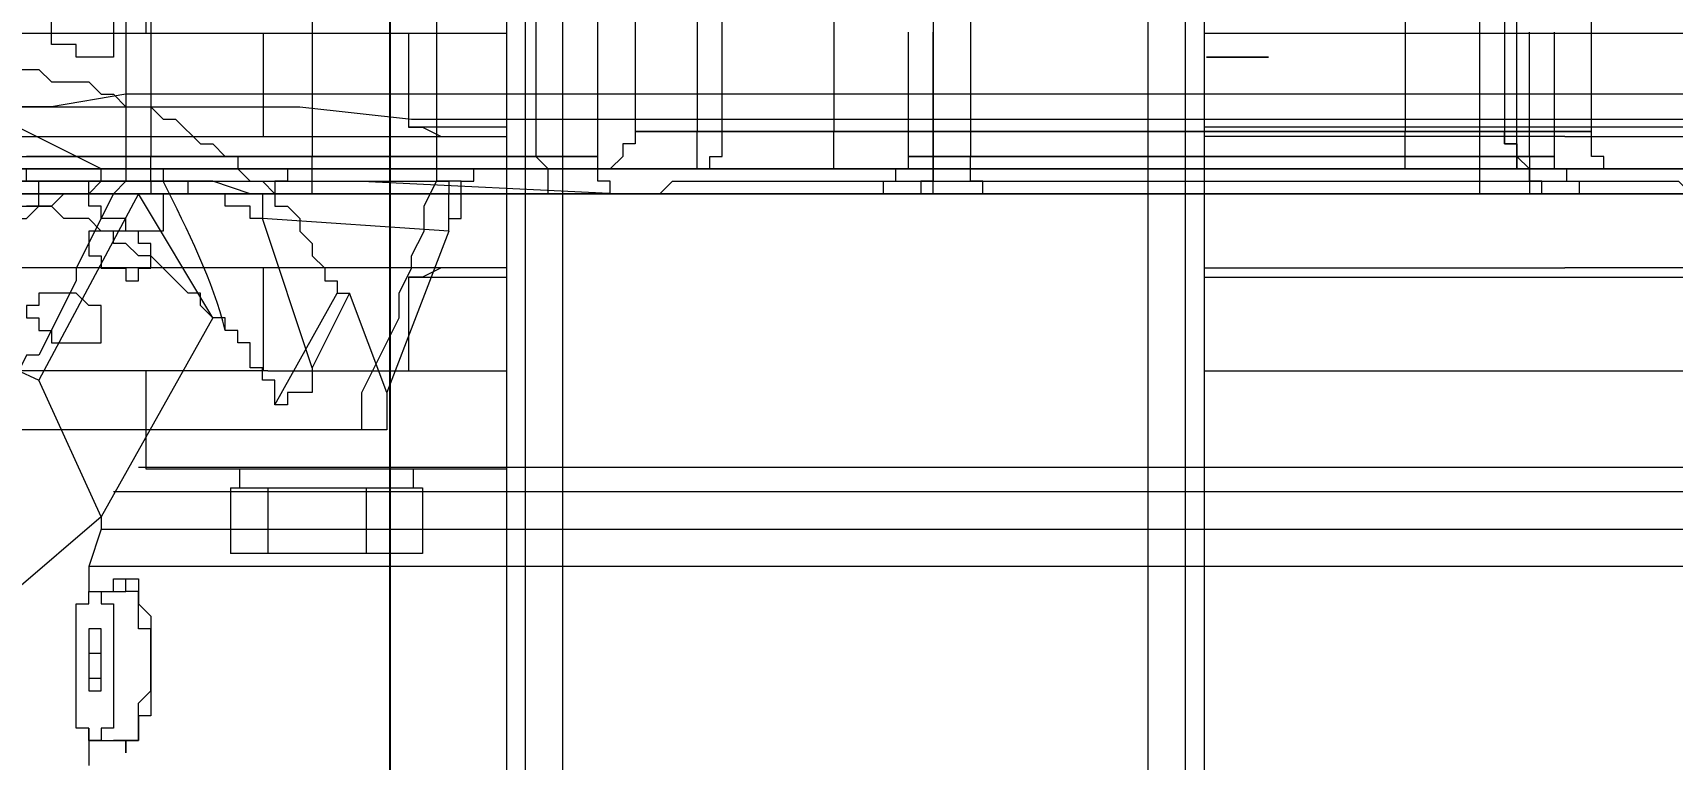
# Model space of a CAD drawing. Header units: millimetres. Extents: x 25083 to 52777, y 24772 to 45779.
# Drawn here: x 38587.95 to 38636.97, y 33658.19 to 33679.9 of the extents above; entities that cross this region are included whole.
import ezdxf

# ---------------------------------------------------------------- set-up
doc = ezdxf.new("R2010")
doc.units = ezdxf.units.MM
doc.layers.add('小车', color=7, linetype='Continuous')
doc.styles.get("Standard").update_dxf_attribs({"font": ''})
doc.styles.get('Standard').set_extended_font_data('SimSun')
doc.dimstyles.new('15', dxfattribs={"dimtxt": 15, "dimasz": 10, "dimexe": 2, "dimexo": 1, "dimgap": 1, "dimtad": 1, "dimdsep": 46, "dimtxsty": 'Standard', "dimcen": 2.5, "dimadec": 0, "dimazin": 0, "dimtfac": 1, "dimtmove": 2, "dimatfit": 3, "dimfxl": 1, "dimtolj": 1, "dimarcsym": 0})
doc.dimstyles.new('ISO-25', dxfattribs={"dimtxt": 2.5, "dimasz": 2.5, "dimexe": 1.25, "dimexo": 0.625, "dimtad": 1, "dimtxsty": 'Standard', "dimcen": 2.5, "dimadec": 0, "dimazin": 0, "dimtfac": 1, "dimtmove": 0, "dimatfit": 3, "dimfxl": 1, "dimarcsym": 0})

# ---------------------------------------------------------------- blocks, each defined once
blk = doc.blocks.new('*D925')
at = {"color": 0, "lineweight": -2}
for p, q in [((29677.862, 34881.662), (29677.862, 32448.293)), ((40733.017, 34757.645), (40733.017, 32448.293)), ((29680.362, 32449.543), (40730.517, 32449.543))]:
    blk.add_line(p, q, dxfattribs=at)
at = {"color": 0}
for points in [[(29680.362, 32449.96), (29680.362, 32449.127), (29677.862, 32449.543)], [(40730.517, 32449.127), (40730.517, 32449.96), (40733.017, 32449.543)]]:
    blk.add_solid(points, dxfattribs=at)
at = {"layer": 'DEFPOINTS', "color": 0}
for p in [(29677.862, 34882.287), (40733.017, 34758.27), (40733.017, 32449.543)]:
    blk.add_point(p, dxfattribs=at)
at = {"color": 0, "insert": (35205.439, 32451.628), "char_height": 2.5, "attachment_point": 5}
blk.add_mtext('11055,15', dxfattribs=at)
blk = doc.blocks.new('zw$D2F4')
at = {"color": 7, "lineweight": 5}
for points in [[(496.136, 786.91), (496.136, 792.48), (495.764, 794.337), (496.136, 796.194), (496.136, 800.279), (495.764, 803.621), (495.764, 922.084), (495.764, 931.368), (495.764, 933.597), (496.136, 938.424), (496.136, 948.822)], [(496.136, 948.822), (496.136, 945.48), (496.507, 944.737), (496.507, 813.648), (496.507, 804.364), (496.507, 791.366), (496.136, 790.623), (496.136, 786.91)], [(496.507, 868.237), (496.507, 910.572), (496.136, 911.315), (496.136, 914.657), (496.507, 915.4), (496.507, 915.771), (496.136, 916.143), (496.136, 915.771), (496.136, 893.118), (495.764, 885.32), (495.764, 867.866)], [(496.507, 899.431), (496.507, 913.914)], [(496.136, 899.06), (496.136, 913.172)], [(498.735, 868.237), (498.735, 900.174), (498.364, 902.402), (498.364, 904.631), (498.735, 906.116), (498.735, 907.23), (498.364, 907.973), (498.364, 912.058), (498.735, 912.8), (498.735, 913.172), (498.364, 913.172), (498.364, 894.975), (497.992, 891.633), (497.992, 867.866)], [(495.764, 912.429), (495.764, 894.975)], [(496.878, 911.686), (496.878, 894.604)], [(491.679, 897.203), (492.051, 897.203), (492.051, 897.575), (492.422, 897.946), (492.793, 897.946), (492.793, 898.317), (493.907, 899.431), (493.907, 899.803), (494.279, 900.174), (494.279, 900.546), (494.65, 900.546), (494.65, 900.917), (495.022, 901.288), (495.022, 902.031), (495.393, 902.402), (495.393, 903.145)], [(499.478, 905.373), (499.478, 902.774), (499.106, 902.402), (499.106, 901.288), (498.735, 900.917), (498.735, 900.546), (498.364, 900.174), (498.364, 899.431), (497.992, 899.06), (497.992, 898.689), (497.25, 897.946), (497.25, 897.575), (496.878, 897.203), (496.878, 896.832), (496.507, 896.832), (496.136, 896.461), (496.136, 896.089), (495.764, 895.718), (495.393, 895.718), (495.393, 895.347), (495.022, 894.975), (494.65, 894.975), (494.279, 894.604), (493.907, 894.604), (493.536, 894.232)], [(492.422, 907.601), (490.194, 902.774)], [(496.507, 905.002), (496.507, 899.803)], [(496.507, 900.917), (498.364, 904.631)], [(496.507, 902.774), (496.507, 904.631)], [(488.708, 893.118), (488.708, 904.259)], [(496.136, 900.174), (495.764, 900.546), (493.536, 901.66), (493.165, 901.66), (490.937, 902.774), (490.937, 903.145), (488.708, 904.259)], [(495.022, 903.516), (495.393, 903.516), (495.393, 902.774), (495.764, 902.774), (496.136, 902.774), (496.136, 903.145), (496.507, 903.145), (496.507, 903.516), (496.878, 903.516), (496.878, 904.259)], [(486.109, 900.917), (483.881, 903.516)], [(494.65, 903.516), (495.022, 903.516), (495.022, 903.145), (495.393, 902.774), (495.393, 902.402), (495.764, 902.031), (495.764, 901.288), (496.136, 900.917), (496.136, 900.546), (496.136, 900.174)], [(496.136, 898.689), (496.136, 903.888)], [(492.793, 902.402), (492.793, 902.774), (492.422, 902.774), (492.422, 903.145), (492.051, 903.145), (492.051, 902.774), (491.679, 902.774), (491.679, 902.402), (491.308, 902.402), (491.308, 901.288)], [(495.764, 903.145), (495.764, 902.774)], [(496.878, 899.431), (496.878, 903.145)], [(486.109, 900.917), (490.194, 902.774)], [(495.764, 899.803), (490.194, 902.774)], [(495.764, 902.774), (495.764, 899.803)], [(496.507, 899.803), (496.507, 902.774)], [(499.849, 901.288), (499.849, 901.66), (500.221, 901.66), (500.221, 902.402), (500.592, 902.402), (500.963, 902.402), (500.963, 902.774), (501.335, 902.774), (501.335, 902.402), (501.706, 902.031)], [(491.308, 901.288), (491.308, 900.917), (491.679, 900.917), (492.422, 900.917), (492.422, 901.288), (492.793, 901.66), (492.793, 902.402)], [(501.706, 902.031), (501.706, 901.66), (501.335, 901.66), (501.335, 900.917), (500.963, 900.917), (500.963, 900.546), (499.849, 900.546), (499.849, 901.288)], [(479.424, 901.288), (479.796, 901.288), (479.796, 901.66), (480.539, 901.66), (481.653, 901.66)], [(481.653, 901.66), (483.509, 901.66), (483.509, 901.288), (483.881, 901.288)], [(479.796, 901.288), (478.682, 901.288)], [(479.424, 901.288), (479.424, 900.174)], [(481.653, 900.546), (479.796, 900.546), (479.796, 900.917), (479.424, 900.917), (479.424, 901.288)], [(480.91, 901.288), (480.91, 900.917)], [(481.281, 901.288), (480.91, 901.288)], [(480.91, 901.288), (480.91, 900.917)], [(481.281, 901.288), (480.91, 901.288)], [(481.281, 900.917), (481.281, 901.288)], [(481.653, 901.288), (481.281, 901.288)], [(481.653, 901.288), (481.281, 901.288)], [(482.024, 901.288), (481.653, 901.288)], [(482.024, 901.288), (481.653, 901.288)], [(483.881, 901.288), (483.881, 900.917), (483.509, 900.917), (483.509, 900.546), (483.138, 900.546), (482.767, 900.546), (481.653, 900.546)], [(482.024, 900.917), (482.024, 901.288)], [(482.767, 901.288), (482.024, 901.288)], [(482.767, 901.288), (482.024, 901.288)], [(482.767, 900.917), (482.767, 901.288)], [(482.767, 900.917), (482.767, 901.288)], [(483.881, 901.288), (483.881, 900.174)], [(484.623, 901.288), (483.881, 901.288)], [(484.623, 831.473), (484.623, 901.288)], [(485.738, 900.917), (484.623, 901.288)], [(494.65, 900.546), (494.65, 901.288), (494.279, 901.288), (493.907, 901.288), (493.907, 900.917), (493.536, 900.917), (493.536, 900.174), (493.165, 900.174), (493.165, 899.803)], [(494.65, 899.803), (494.65, 900.174), (495.022, 900.174), (495.022, 900.917), (495.393, 900.917), (495.393, 901.288), (496.136, 901.288), (496.136, 900.917), (496.507, 900.917), (496.507, 900.546)], [(479.053, 900.174), (479.424, 900.174), (479.424, 900.546)], [(480.91, 900.917), (481.281, 900.917)], [(481.281, 900.917), (481.653, 900.917)], [(481.653, 900.917), (482.024, 900.917)], [(482.024, 900.917), (482.395, 900.917)], [(482.395, 900.917), (482.767, 900.917)], [(483.881, 900.546), (484.252, 900.546), (484.252, 900.174)], [(485.738, 900.917), (485.738, 832.216)], [(486.109, 900.917), (485.738, 900.917)], [(492.051, 897.575), (486.109, 900.917)], [(486.852, 832.216), (486.852, 900.546)], [(493.165, 899.803), (493.536, 899.803), (493.536, 899.431), (493.907, 899.431), (494.279, 899.431), (494.279, 899.803), (494.65, 899.803), (494.65, 900.546)], [(496.507, 900.546), (496.507, 900.174), (496.136, 900.174), (496.136, 899.431), (495.764, 899.431), (495.764, 899.06), (494.65, 899.06), (494.65, 899.803)], [(479.424, 899.803), (479.424, 900.174), (479.053, 900.174)], [(479.424, 899.803), (479.424, 900.174)], [(479.424, 900.174), (479.424, 899.803), (480.539, 899.803), (480.91, 899.431), (481.281, 899.431), (481.653, 899.431)], [(481.653, 899.431), (482.767, 899.431), (482.767, 899.803), (483.881, 899.803), (483.881, 900.174)], [(483.881, 899.803), (483.881, 900.174)], [(484.252, 900.174), (484.252, 899.803), (483.881, 899.803)], [(483.881, 900.174), (484.252, 900.174)], [(496.507, 899.803), (496.507, 900.174), (496.136, 900.174)], [(496.136, 900.174), (496.136, 895.718)], [(503.191, 900.174), (496.507, 900.174)], [(481.653, 899.431), (480.167, 899.431), (480.167, 899.803), (479.424, 899.803)], [(483.881, 899.803), (483.509, 899.803), (483.138, 899.431), (481.653, 899.431)], [(487.594, 899.803), (487.594, 832.587)], [(492.051, 897.575), (495.764, 899.803)], [(495.764, 899.803), (495.764, 894.604)], [(496.507, 887.919), (496.507, 899.803)], [(496.507, 899.803), (496.507, 895.347)], [(495.022, 896.089), (495.022, 896.461), (495.393, 896.461), (495.393, 897.203), (495.764, 897.203), (495.764, 898.317), (496.136, 898.317), (496.136, 899.06)], [(496.136, 898.689), (496.136, 899.431), (496.507, 899.431), (496.878, 899.431)], [(496.507, 899.431), (496.507, 899.06), (496.136, 899.06)], [(496.507, 894.604), (496.507, 899.431)], [(516.189, 899.431), (496.878, 899.431)], [(496.878, 887.919), (496.878, 899.431)], [(495.764, 887.548), (495.764, 896.461), (496.136, 897.575), (496.136, 898.689)], [(490.194, 896.089), (490.565, 896.089), (490.565, 896.461), (491.308, 896.461), (491.308, 896.832), (491.679, 896.832), (491.679, 897.203)], [(489.451, 895.718), (490.194, 895.718), (490.194, 896.089)], [(490.565, 894.604), (495.022, 896.089)], [(494.65, 890.519), (495.022, 896.089)], [(496.507, 894.604), (496.507, 895.347), (496.136, 895.347), (496.136, 895.718), (495.764, 895.718), (495.764, 896.089), (495.022, 896.089)], [(489.451, 895.718), (492.793, 893.861)], [(490.565, 894.604), (489.823, 894.604), (489.823, 895.347), (489.451, 895.347), (489.451, 895.718)], [(496.136, 895.718), (496.136, 890.89)], [(496.507, 895.347), (496.507, 890.519)], [(492.793, 893.49), (490.565, 894.604)], [(495.764, 894.975), (495.764, 890.148)], [(495.764, 894.975), (495.764, 894.604), (496.507, 894.604), (496.878, 894.604)], [(495.764, 894.604), (495.764, 893.118)], [(496.507, 889.033), (496.507, 894.604)], [(496.507, 892.376), (496.507, 894.232), (496.507, 894.604)], [(496.507, 894.604), (496.507, 892.747), (496.507, 892.376)], [(500.963, 894.604), (496.878, 894.604)], [(496.878, 894.604), (496.878, 890.89)], [(493.536, 894.232), (493.165, 894.232), (493.165, 893.861), (492.793, 893.861)], [(495.764, 885.32), (495.764, 894.232)], [(492.793, 893.861), (492.793, 893.49)], [(489.823, 892.376), (492.793, 893.49)], [(489.823, 892.376), (488.708, 892.376), (488.708, 893.118)], [(488.708, 893.118), (489.823, 893.118), (492.051, 892.004), (492.793, 892.004), (493.536, 891.633), (493.907, 891.633), (494.65, 891.262), (495.393, 891.262), (496.136, 890.89)], [(495.764, 893.118), (495.764, 892.747)], [(495.764, 892.747), (495.764, 885.691)], [(494.65, 890.519), (489.823, 892.376)], [(494.65, 890.519), (495.022, 890.519), (495.022, 890.148), (495.764, 890.148), (496.136, 890.148), (496.136, 890.89)], [(496.878, 890.89), (496.136, 890.89), (496.136, 890.519), (495.764, 890.519), (495.764, 890.148)], [(496.507, 890.519), (496.507, 890.89), (496.136, 890.89)], [(496.878, 890.89), (496.878, 886.063)], [(500.963, 890.89), (496.878, 890.89)], [(494.65, 890.519), (495.764, 890.519), (495.764, 890.148), (496.136, 890.148), (496.136, 889.776), (496.507, 889.776), (496.507, 889.033)], [(496.507, 890.519), (496.507, 889.033)], [(495.764, 890.148), (495.764, 885.32)], [(495.764, 887.548), (496.507, 887.548), (496.878, 887.919)], [(496.507, 887.177), (496.507, 887.919)], [(516.189, 887.919), (496.878, 887.919)], [(496.878, 886.063), (496.878, 887.919)], [(495.764, 885.32), (495.764, 887.548)], [(495.764, 887.177), (495.764, 886.063)], [(496.507, 886.434), (496.507, 887.177)], [(496.507, 886.063), (496.507, 886.434)], [(495.764, 886.063), (495.764, 872.322)], [(495.764, 885.32), (495.764, 885.691), (496.136, 885.691), (496.136, 886.063), (496.507, 886.063), (496.878, 886.063)], [(496.507, 884.948), (496.507, 886.063)], [(496.507, 886.063), (496.507, 883.463)], [(496.507, 883.092), (496.507, 886.063)], [(497.621, 884.948), (497.25, 884.948), (497.25, 885.32), (496.878, 885.32), (496.507, 885.691), (496.507, 886.063)], [(496.878, 886.063), (509.876, 886.063)], [(495.764, 885.691), (495.764, 884.206), (496.136, 883.834), (496.136, 882.349)], [(496.507, 884.577), (496.507, 884.948)], [(497.621, 884.948), (497.621, 882.349)], [(501.706, 884.948), (497.621, 884.948)], [(497.621, 883.092), (497.621, 884.948)], [(496.507, 884.206), (496.507, 884.577)], [(496.507, 884.206), (496.507, 884.577)], [(496.507, 883.463), (496.507, 884.206)], [(495.764, 883.463), (495.764, 871.951)], [(496.507, 883.092), (496.507, 883.463)], [(496.507, 883.092), (496.507, 883.463)], [(496.507, 883.463), (496.507, 879.007)], [(496.507, 883.463), (496.507, 882.72), (496.878, 882.72), (496.878, 882.349), (497.621, 882.349)], [(496.507, 881.978), (496.507, 883.092)], [(496.507, 858.582), (496.507, 883.092)], [(496.507, 883.092), (497.621, 883.092)], [(501.706, 883.092), (497.621, 883.092)], [(497.621, 858.953), (497.621, 883.092)], [(496.136, 882.349), (496.136, 881.235)], [(497.621, 882.349), (509.876, 882.349)], [(497.621, 882.349), (497.621, 879.007)], [(496.507, 881.235), (496.507, 881.978)], [(496.136, 881.235), (496.136, 871.58)], [(496.507, 880.492), (496.507, 881.235)], [(496.507, 878.635), (496.507, 880.492)], [(496.507, 879.007), (496.507, 861.924)], [(496.507, 879.007), (497.621, 879.007)], [(516.56, 879.007), (497.621, 879.007)], [(497.621, 879.007), (497.621, 861.924)], [(496.507, 877.893), (496.507, 878.635)], [(495.764, 876.779), (495.764, 877.893)], [(495.764, 877.893), (495.764, 876.036)], [(495.764, 877.893), (495.764, 877.521), (496.136, 877.521), (496.136, 877.15), (496.507, 877.15), (496.507, 876.779), (496.878, 876.779)], [(496.507, 876.779), (496.507, 877.893)], [(495.764, 874.55), (495.764, 876.779)], [(496.878, 876.036), (496.136, 876.036), (496.136, 876.407), (495.764, 876.407), (495.764, 876.779)], [(496.507, 876.407), (496.507, 876.779)], [(496.507, 876.407), (496.507, 876.779)], [(496.878, 876.036), (496.878, 876.779)], [(496.878, 876.779), (500.592, 876.779)], [(496.878, 876.779), (496.878, 876.036)], [(495.764, 876.036), (495.764, 867.123)], [(495.764, 876.036), (496.878, 876.036)], [(496.507, 875.293), (496.507, 876.407)], [(502.449, 876.036), (496.878, 876.036)], [(496.878, 876.036), (500.592, 876.036)], [(496.878, 876.036), (496.878, 858.211)], [(496.878, 874.922), (496.878, 876.036)], [(496.507, 872.322), (496.507, 875.293)], [(495.764, 874.55), (496.136, 874.55), (496.136, 874.922), (496.878, 874.922)], [(495.764, 867.123), (495.764, 874.55)], [(502.449, 874.922), (496.878, 874.922)], [(496.878, 859.696), (496.878, 874.922)], [(495.764, 872.322), (495.764, 871.58)], [(496.507, 871.951), (496.507, 872.322)], [(495.764, 871.58), (495.764, 871.208)], [(495.764, 868.98), (495.764, 871.58)], [(496.136, 871.58), (496.136, 870.837)], [(496.507, 871.58), (496.507, 871.951)], [(496.507, 870.837), (496.507, 871.58)], [(495.764, 871.208), (495.764, 868.98)], [(495.764, 870.837), (495.764, 868.98)], [(496.136, 870.837), (496.136, 870.465)], [(496.507, 868.98), (496.507, 870.837)], [(496.136, 870.465), (496.136, 868.98)], [(496.507, 867.866), (496.507, 869.351), (496.507, 869.723)], [(496.507, 869.723), (496.507, 868.237), (496.507, 867.866)], [(496.136, 868.98), (496.136, 868.609)], [(496.136, 868.98), (496.136, 868.609)], [(496.507, 867.866), (496.507, 868.98)], [(496.136, 868.609), (496.136, 868.237)], [(496.136, 868.237), (496.136, 867.495)], [(496.507, 868.237), (496.507, 867.866)], [(498.735, 867.866), (498.735, 868.237)], [(495.764, 867.866), (495.764, 852.64)], [(495.764, 867.123), (495.764, 850.041), (496.136, 841.871), (496.136, 819.589), (496.136, 819.961), (496.507, 820.332), (496.507, 821.075), (496.136, 821.446), (496.136, 824.788), (496.507, 825.531), (496.507, 867.866)], [(495.764, 867.866), (495.764, 866.381), (495.764, 866.009)], [(495.764, 866.009), (495.764, 867.495), (495.764, 867.866)], [(495.764, 867.123), (495.764, 867.866)], [(496.507, 867.495), (496.507, 867.866)], [(496.507, 867.495), (496.507, 867.866)], [(497.992, 867.866), (497.992, 867.123)], [(497.992, 867.123), (497.992, 843.356), (498.364, 840.014), (498.364, 822.189), (498.364, 822.56), (498.735, 822.932), (498.735, 823.303), (498.364, 824.046), (498.364, 828.131), (498.735, 828.873), (498.735, 830.359), (498.364, 831.473), (498.364, 833.33), (498.735, 835.929), (498.735, 867.866)], [(499.849, 866.009), (499.849, 867.495), (499.849, 867.866)], [(499.849, 867.866), (499.849, 866.381), (499.849, 866.009)], [(496.136, 867.495), (496.136, 857.468)], [(496.507, 861.924), (496.507, 867.495)], [(495.764, 859.696), (495.764, 867.123)], [(495.764, 867.123), (495.764, 857.839)], [(496.507, 860.81), (496.507, 861.924)], [(496.507, 861.924), (496.507, 857.839)], [(496.507, 861.924), (497.621, 861.924)], [(516.56, 861.924), (497.621, 861.924)], [(497.621, 861.924), (497.621, 858.953)], [(496.507, 860.439), (496.507, 860.81)], [(496.507, 860.439), (496.507, 860.81)], [(496.507, 859.325), (496.507, 860.439)], [(495.764, 857.468), (495.764, 859.696)], [(495.764, 859.696), (496.878, 859.696)], [(496.507, 857.839), (496.507, 859.325)], [(496.878, 859.696), (502.449, 859.696)], [(496.878, 858.582), (496.878, 859.696)], [(497.621, 858.953), (497.25, 858.953), (497.25, 858.582), (496.507, 858.582), (496.507, 858.211), (496.507, 857.839)], [(496.507, 858.582), (497.25, 858.582), (497.25, 858.953), (497.621, 858.953)], [(497.621, 858.953), (497.621, 856.354)], [(501.706, 858.953), (497.621, 858.953)], [(510.247, 858.953), (497.621, 858.953)], [(497.621, 856.354), (497.621, 858.953)], [(495.764, 857.468), (495.764, 857.839), (496.136, 857.839), (496.136, 858.211), (496.507, 858.211), (496.878, 858.582)], [(496.507, 855.611), (496.507, 858.582)], [(496.878, 857.468), (496.878, 858.582)], [(496.878, 858.582), (502.449, 858.582)], [(496.878, 858.211), (495.764, 858.211), (495.764, 857.839)], [(495.764, 857.839), (495.764, 856.354)], [(496.507, 857.468), (496.507, 857.839)], [(496.507, 857.839), (496.507, 855.611)], [(496.878, 858.211), (500.592, 858.211)], [(496.878, 858.211), (496.878, 857.468)], [(495.764, 856.354), (495.764, 857.468)], [(496.878, 857.468), (496.507, 857.468), (496.507, 857.097), (496.136, 857.097), (496.136, 856.725), (495.764, 856.725), (495.764, 856.354)], [(496.136, 857.468), (496.136, 856.725)], [(496.507, 856.725), (496.507, 857.468)], [(500.592, 857.468), (496.878, 857.468)], [(496.136, 856.725), (496.136, 855.611)], [(496.507, 855.982), (496.507, 856.725)], [(496.507, 855.611), (496.507, 855.982), (496.878, 855.982), (496.878, 856.354), (497.25, 856.354), (497.621, 856.354)], [(496.507, 854.868), (496.507, 855.982)], [(497.621, 856.354), (501.706, 856.354)], [(496.136, 855.611), (496.136, 853.754), (495.764, 853.383), (495.764, 852.269)], [(496.507, 854.497), (496.507, 854.868)], [(496.507, 853.754), (496.507, 854.497)]]:
    blk.add_lwpolyline(points, dxfattribs=at)
for points in [[(480.91, 900.917), (480.91, 900.917), (480.91, 900.917), (480.91, 900.917)], [(480.91, 900.917), (480.91, 900.917), (480.91, 900.917), (480.91, 900.917)], [(480.91, 900.917), (480.91, 900.917), (480.91, 900.917), (480.91, 900.917)], [(482.395, 900.917), (482.395, 900.917), (482.395, 900.917), (482.395, 900.917)], [(482.767, 900.917), (482.767, 900.917), (482.767, 900.917), (482.767, 900.917)], [(482.767, 900.917), (482.767, 900.917), (482.767, 900.917), (482.767, 900.917)], [(495.764, 885.32), (495.764, 890.148), (495.764, 894.975), (495.764, 899.803)], [(491.679, 897.203), (493.165, 897.575), (494.65, 898.317), (496.136, 899.06)], [(495.764, 871.58), (495.764, 878.264), (495.764, 885.32), (495.764, 892.004)]]:
    blk.add_open_spline(points, degree=3, dxfattribs=at)
blk = doc.blocks.new('*D469')
at = {"layer": 'DEFPOINTS', "color": 0}
for p in [(36061.191, 116692.222), (36180.039, 116685.352), (36180.039, 116527.033)]:
    blk.add_point(p, dxfattribs=at)
at = {"layer": '小车', "color": 0, "linetype": 'Continuous', "lineweight": -2}
for p, q in [((36061.191, 116691.222), (36061.191, 116525.033)), ((36180.039, 116684.352), (36180.039, 116525.033)), ((36071.191, 116527.033), (36084.175, 116527.033)), ((36170.039, 116527.033), (36146.425, 116527.033))]:
    blk.add_line(p, q, dxfattribs=at)
at = {"layer": '小车', "color": 0}
for points in [[(36071.191, 116528.7), (36071.191, 116525.366), (36061.191, 116527.033)], [(36170.039, 116528.7), (36170.039, 116525.366), (36180.039, 116527.033)]]:
    blk.add_solid(points, dxfattribs=at)
at = {"layer": '小车', "color": 0, "insert": (36115.3, 116527.033), "char_height": 15, "attachment_point": 5}
blk.add_mtext('\\A1;118.85', dxfattribs=at)
blk = doc.blocks.new('*D472')
at = {"layer": 'DEFPOINTS', "color": 0}
for p in [(36501.161, 116657.067), (36500.203, 116654.2), (36536.624, 116645.223)]:
    blk.add_point(p, dxfattribs=at)
at = {"layer": '小车', "color": 0, "linetype": 'Continuous', "lineweight": -2}
for p, q in [((36539.792, 116654.708), (36542.96, 116664.193)), ((36502.109, 116656.75), (36538.521, 116644.589)), ((36501.152, 116653.883), (36537.564, 116641.723)), ((36535.667, 116642.356), (36536.624, 116645.223)), ((36532.499, 116632.871), (36529.331, 116623.386))]:
    blk.add_line(p, q, dxfattribs=at)
at = {"layer": '小车', "color": 0}
for points in [[(36538.211, 116655.236), (36541.373, 116654.18), (36536.624, 116645.223)], [(36530.918, 116633.399), (36534.08, 116632.343), (36535.667, 116642.356)]]:
    blk.add_solid(points, dxfattribs=at)
at = {"layer": '小车', "color": 0, "insert": (36529.629, 116624.276), "char_height": 15, "attachment_point": 5, "rotation": 71.5322}
blk.add_mtext('\\A1;3.02', dxfattribs=at)
blk = doc.blocks.new('A$C1A4175F5')
at = {"layer": '小车', "color": 7, "lineweight": 0}
for points in [[(972.06, 232.376), (972.06, 773.561)], [(991.798, 232.376), (991.798, 773.561)], [(971.501, 773.421), (971.501, 232.516)], [(992.358, 232.516), (992.358, 773.421)], [(973.18, 314.128), (973.18, 691.809)], [(990.679, 314.128), (990.679, 691.809)], [(1003.137, 475.531), (1003.137, 478.471)], [(955.122, 475.531), (971.501, 475.531)], [(992.358, 475.531), (995.298, 475.531)], [(995.298, 475.531), (999.498, 475.531)], [(995.298, 475.531), (995.298, 472.731)], [(995.718, 475.531), (995.858, 475.531)], [(999.498, 475.531), (999.638, 475.531)], [(999.638, 475.531), (1001.457, 475.531)], [(999.638, 475.531), (999.638, 472.452)], [(1001.457, 475.531), (1002.717, 475.531)], [(1002.717, 475.531), (1008.037, 475.531)], [(955.122, 472.731), (971.501, 472.731)], [(992.358, 472.731), (995.298, 472.731)], [(995.298, 472.731), (994.878, 472.731), (994.598, 472.592), (994.318, 472.452)], [(960.722, 472.452), (877.01, 472.452)], [(960.722, 472.452), (971.501, 472.452)], [(1008.037, 472.452), (992.358, 472.452)], [(877.01, 468.532), (960.722, 468.532)], [(971.501, 468.252), (955.122, 468.252)], [(971.501, 468.532), (960.722, 468.532)], [(992.358, 468.532), (1008.037, 468.532)], [(995.298, 468.252), (992.358, 468.252)], [(994.318, 468.532), (994.598, 468.392), (994.878, 468.252), (995.298, 468.252)], [(995.298, 468.252), (995.298, 465.452)], [(999.638, 468.532), (999.638, 465.452)], [(1003.837, 468.532), (1003.977, 468.532)], [(971.501, 465.452), (955.122, 465.452)], [(995.298, 465.452), (992.358, 465.452)], [(999.498, 465.452), (995.298, 465.452)], [(999.498, 465.452), (999.638, 465.452)], [(999.638, 465.452), (1001.457, 465.452)], [(999.778, 465.452), (999.918, 465.452)], [(1001.457, 465.452), (1002.717, 465.452)], [(1002.717, 465.452), (1008.037, 465.452)], [(1003.137, 462.513), (1003.137, 465.452)], [(992.358, 462.513), (1000.338, 462.513)], [(995.158, 462.513), (995.158, 461.953)], [(995.718, 462.513), (995.858, 462.513)], [(999.778, 462.513), (999.918, 462.513)], [(1000.338, 462.513), (1003.137, 462.513)], [(1000.338, 461.953), (1000.338, 462.513)], [(995.298, 461.953), (994.878, 461.953)], [(994.878, 461.953), (994.878, 459.993)], [(996.138, 461.953), (995.298, 461.953)], [(996.558, 461.953), (996.138, 461.953)], [(997.258, 461.953), (996.558, 461.953)], [(996.558, 461.953), (996.558, 459.993)], [(998.798, 461.953), (997.258, 461.953)], [(999.498, 461.953), (998.798, 461.953)], [(999.638, 461.953), (999.498, 461.953)], [(999.498, 461.953), (999.498, 459.993)], [(1000.338, 461.953), (999.638, 461.953)], [(1000.618, 461.953), (1000.338, 461.953)], [(1000.618, 461.953), (1000.618, 459.993)], [(994.878, 459.993), (996.558, 459.993)], [(995.998, 459.993), (996.138, 459.993)], [(996.558, 459.993), (999.498, 459.993)], [(998.938, 459.993), (999.078, 459.993)], [(999.498, 459.993), (1000.618, 459.993)]]:
    blk.add_lwpolyline(points, dxfattribs=at)
at = {"layer": '小车', "color": 1, "lineweight": 0}
blk.add_lwpolyline([(971.501, 467.692), (971.501, 458.173)], dxfattribs=at)
at = {"layer": '小车'}
dim = blk.add_linear_dim(base=(212.358, 337.78), p1=(93.511, 502.968), p2=(212.358, 496.098), dimstyle='15', override={"dimfxl": 0.18}, dxfattribs=at)
dim.commit()
dim.dimension.update_dxf_attribs({"geometry": '*D469', "text_midpoint": (147.619, 337.78), "dimtype": 128, "insert": (-35967.681, -116189.253)})
dim = blk.add_linear_dim(base=(568.944, 455.969), p1=(532.523, 464.947), p2=(533.48, 467.813), angle=71.5322, dimstyle='15', override={"dimfxl": 0.18}, dxfattribs=at)
dim.commit()
dim.dimension.update_dxf_attribs({"geometry": '*D472', "text_midpoint": (561.948, 435.023), "dimtype": 129, "insert": (-35967.681, -116189.253)})
blk = doc.blocks.new('zw$50CE')
blk.add_blockref('zw$D2F4', (22.01, 103.569))
at = {"layer": '小车', "ltscale": 10, "xscale": -1, "rotation": 270}
blk.add_blockref('A$C1A4175F5', (47.032, 0), dxfattribs=at)

msp = doc.modelspace()

# ---------------------------------------------------------------- linework, layer by layer
at = {"ltscale": 15}
msp.add_lwpolyline([(38518.63, 33273.983), (38518.63, 34140.649), (38598.63, 34140.649), (38598.63, 33273.983)], close=True, dxfattribs=at)

# ---------------------------------------------------------------- block references
at = {"rotation": 90}
msp.add_blockref('zw$50CE', (39594.481, 33157.316), dxfattribs=at)

# ---------------------------------------------------------------- dimensions: what is measured, and where the dimension line sits
dim = msp.add_linear_dim(base=(40733.0166, 32449.5434), p1=(29677.8617, 34882.2868), p2=(40733.0166, 34758.2702), dimstyle='ISO-25')
dim.commit()
dim.dimension.update_dxf_attribs({"geometry": '*D925', "text_midpoint": (35205.4391, 32449.5434), "dimtype": 160})

doc.saveas('drawing.dxf')
